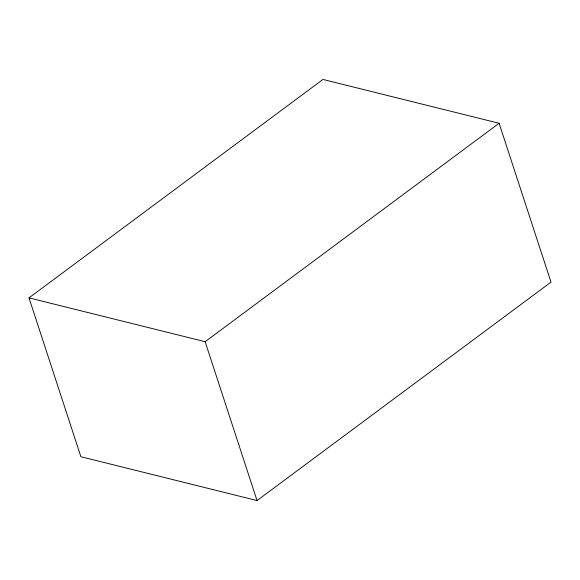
<?xml version="1.0" encoding="UTF-8"?>
<svg xmlns="http://www.w3.org/2000/svg" width="580" height="580" viewBox="0 0 580 580"><rect width="100%" height="100%" fill="white"/><g stroke="black" fill="none" stroke-linecap="round" stroke-linejoin="round"><path stroke-width="0.87" d="M29 297.873L322.958 79.438L499.104 123.272L551 282.126L257.041 500.562L80.895 456.728L29 297.873L205.146 341.714L499.104 123.272M205.146 341.714L257.041 500.562"/></g></svg>
